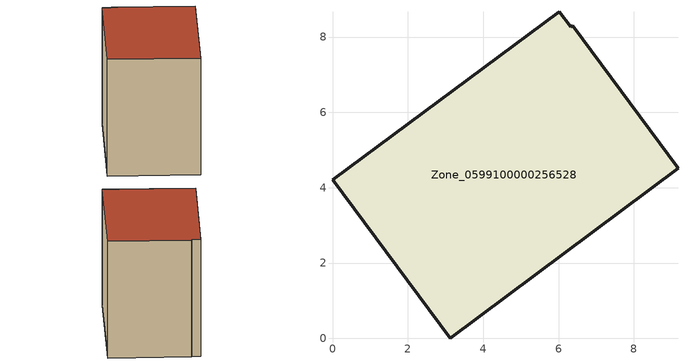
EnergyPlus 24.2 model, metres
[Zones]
Zone_0599100000256528
 floor ground (C_G): 6.02,8.68 6.32,8.27 6.38,8.3 9.17,4.52 3.12,0 0,4.21 z0
 wall outside (C_F): 6.02,8.68 0,4.21 3.12,0 9.17,4.52 6.38,8.3 6.32,8.27 6.02,8.68 z0:7.1
 roof outside (C_R): 6.32,8.27 6.02,8.68 0,4.21 3.12,0 9.17,4.52 6.38,8.3 z7.1
[BUILDING]
Pand.0599100000256528: North Axis=0; Terrain=City; Loads Convergence Tolerance Value=0.04; Temperature Convergence Tolerance Value=0.4; Solar Distribution=FullExterior; Maximum Number of Warmup Days=25; Minimum Number of Warmup Days=1
[Site:Location]
Rotterdam.The.Hague.AP_ZH_NLD Design_Conditions: Latitude=51.96; Longitude=4.45; Time Zone=1; Elevation=-4.5
[SITE:GROUNDTEMPERATURE:BUILDINGSURFACE]
18, 18, 18, 18, 18, 18, 18, 18, 18, 18, 18, 18
[MATERIAL] Thermal Absorptance=0.9; Solar Absorptance=0.7; Visible Absorptance=0.7
Name | Roughness | Thickness | Conductivity | Density | Specific Heat
G.TC.1946 | MediumSmooth | 0.15 | 1 | 540 | 1210
F.TC.1946 | Rough | 0.3 | 0.857143 | 1920 | 840
R.TC.1946 | MediumRough | 0.2 | 0.909091 | 1500 | 1000
[CONSTRUCTION]
C_G: G.TC.1946
C_F: F.TC.1946
C_R: R.TC.1946
[ZONE]
Zone_0599100000256528: Type=1; Multiplier=1; Ceiling Height=Autocalculate; Volume=Autocalculate; Floor Area=autocalculate; Part of Total Floor Area=Yes
[ZONEINFILTRATION:DESIGNFLOWRATE]
Infil_Zone_0599100000256528: Zone or ZoneList or Space or SpaceList=Zone_0599100000256528; Schedule=AlwaysOn; Design Flow Rate Calculation Method=Flow/Area; Flow Rate per Floor Area=0.003; Constant Term Coefficient=1; Temperature Term Coefficient=0; Velocity Term Coefficient=0; Velocity Squared Term Coefficient=0
[HVACTEMPLATE:ZONE:IDEALLOADSAIRSYSTEM]
Zone_0599100000256528: Maximum Heating Supply Air Temperature=50; Minimum Cooling Supply Air Temperature=13; Maximum Heating Supply Air Humidity Ratio=0.0156; Minimum Cooling Supply Air Humidity Ratio=0.0077; Heating Limit=NoLimit; Cooling Limit=NoLimit; Dehumidification Control Type=ConstantSensibleHeatRatio; Cooling Sensible Heat Ratio=0.7; Dehumidification Setpoint=60; Humidification Control Type=None; Humidification Setpoint=30; Outdoor Air Method=None; Outdoor Air Flow Rate per Person=0.00944; Outdoor Air Flow Rate per Zone Floor Area=0; Outdoor Air Flow Rate per Zone=0; Demand Controlled Ventilation Type=None; Outdoor Air Economizer Type=NoEconomizer; Heat Recovery Type=None; Sensible Heat Recovery Effectiveness=0.7; Latent Heat Recovery Effectiveness=0.65
[ZONECONTROL:THERMOSTAT]
ThermostatControl_Zone_0599100000256528: Zone or ZoneList=Zone_0599100000256528; Control Type Schedule=DualSetpointControlType; Control 1=Thermostat_Zone_0599100000256528; Temperature Difference Between Cutout And Setpoint=0
[THERMOSTATSETPOINT:DUALSETPOINT]
Thermostat_Zone_0599100000256528: Heating Setpoint Temperature Schedule=HeatingSetpoint_Zone_0599100000256528; Cooling Setpoint Temperature Schedule=CoolingSetpoint_Zone_0599100000256528
[SCHEDULE:COMPACT]
HeatingSetpoint_Zone_0599100000256528: Through: 12/31, For: AllDays, Until: 24:00, 21
CoolingSetpoint_Zone_0599100000256528: Through: 12/31, For: AllDays, Until: 24:00, 24
DualSetpointControlType: Through: 12/31, For: AllDays, Until: 24:00, 4
AlwaysOn: Through: 12/31, For: AllDays, Until: 24:00, 1
